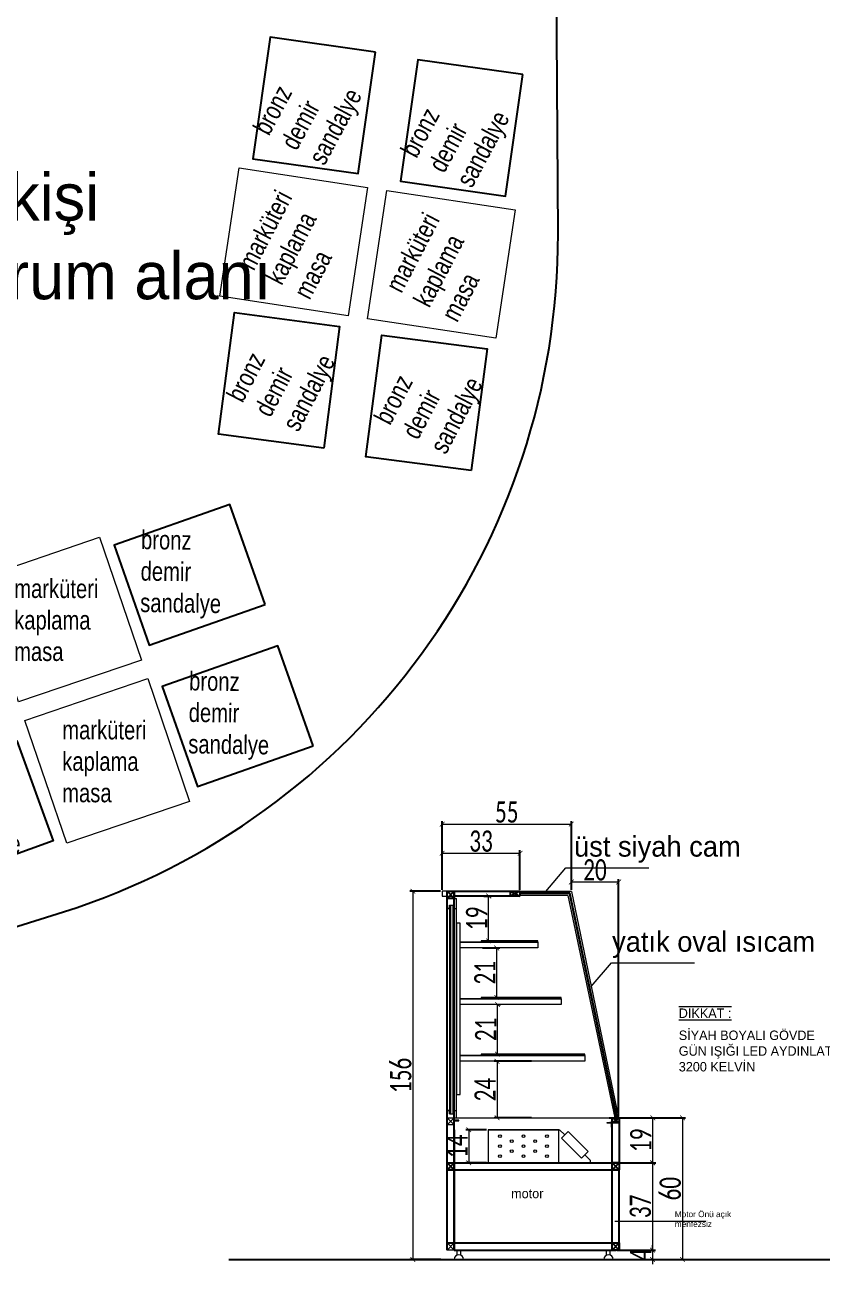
# Model space of a CAD drawing. Header units: millimetres. Extents: x 228897 to 231507, y -97047 to -95333.
# Drawn here: x 230457 to 230795, y -96579 to -96054 of the extents above; entities that cross this region are included whole.
import ezdxf
from ezdxf.enums import TextEntityAlignment as Align

# ---------------------------------------------------------------- set-up
doc = ezdxf.new("R2010")
doc.units = ezdxf.units.MM
doc.header["$PDMODE"] = 2
doc.layers.get('0').update_dxf_attribs({"lineweight": 20})
for name, color, linetype, lineweight in [('demir-1', 103, 'Continuous', 20), ('mutfak yazı', 7, 'Continuous', 20), ('t_olcu', 252, 'Continuous', 20), ('tefris', 30, 'Continuous', 0), ('tefrişoturum', 59, 'Continuous', 25), ('zemin yazı', 7, 'Continuous', 15)]:
    doc.layers.add(name, color=color, linetype=linetype, lineweight=lineweight)
for name, color, linetype in [('OLCULENEDIRME', 210, 'Continuous'), ('PROFIL', 7, 'Continuous'), ('XR_FA_ARC_F0_UNIFREE$0$A960MN_Other Building', 8, 'Continuous'), ('yazı', 11, 'Continuous')]:
    doc.layers.add(name, color=color, linetype=linetype)
doc.styles.add('antet', font='arial.ttf')
doc.styles.add('NESLİ', font='GOTHIC.TTF', dxfattribs={"height": 7})
doc.styles.add('TAKSİM', font='GOTHIC.TTF', dxfattribs={"height": 20})
doc.styles.add('uban', font='GOTHIC.TTF')
doc.styles.add('UBN', font='GOTHIC.TTF', dxfattribs={"width": 0.8})
doc.styles.add('Ölçü50', font='calibri.ttf', dxfattribs={"width": 0.7})
doc.dimstyles.new('olcu10', dxfattribs={"dimtxt": 9, "dimasz": 2, "dimexe": 1.25, "dimexo": 0.625, "dimgap": 0.5, "dimtad": 1, "dimdec": 1, "dimrnd": 0.5, "dimzin": 9, "dimtxsty": 'Ölçü50', "dimblk": 'ARCHTICK', "dimcen": 2, "dimclrd": 256, "dimclre": 256, "dimclrt": 6, "dimazin": 2, "dimtfac": 1, "dimtdec": 1, "dimtix": 1, "dimtmove": 0, "dimatfit": 3, "dimldrblk": 'ARCHTICK', "dimfxl": 1, "dimlwd": -1, "dimarcsym": 0})

# ---------------------------------------------------------------- blocks, each defined once
blk = doc.blocks.new('fhgfgh')
at = {"layer": 'tefris', "linetype": 'Continuous'}
blk.add_lwpolyline([(229996.05, -96600.01), (229978.3, -96547.96), (230030.36, -96530.2), (230048.11, -96582.26)], close=True, dxfattribs=at)
at = {"layer": 'tefrişoturum'}
for points in [[(230100.46, -96558.73), (230085.54, -96516.28), (230036.48, -96533.52), (230051.41, -96575.98)], [(229941.47, -96616.67), (229926.1, -96574.37), (229974.97, -96556.61), (229990.34, -96598.91)]]:
    blk.add_lwpolyline(points, close=True, dxfattribs=at)
at = {"layer": 'yazı', "char_height": 8, "attachment_point": 1, "style": 'UBN'}
for s, insert, rotation in [('bronz \\Pdemir\\Psandalye', (230047.99, -96527.23), 359.2314), ('marküteri\\Pkaplama \\Pmasa', (229994.2, -96547.93), 359.8821), ('bronz \\Pdemir\\Psandalye', (229942.34, -96569.47), 359.8821)]:
    blk.add_mtext_dynamic_manual_height_columns(s, width=49.2733, gutter_width=0.2, heights=[0], dxfattribs=dict(at, insert=insert, rotation=rotation))
blk = doc.blocks.new('_ArchTick')
at = {"color": 0, "linetype": 'ByBlock', "const_width": 0.15}
blk.add_lwpolyline([(-0.5, -0.5), (0.5, 0.5)], dxfattribs=at)
blk = doc.blocks.new('*D427')
at = {"layer": 'DEFPOINTS', "color": 0, "transparency": 16777216}
for p in [(230666.53, -96404.95), (230633.53, -96421.07, 0), (230666.53, -96421.07, 0)]:
    blk.add_point(p, dxfattribs=at)
at = {"layer": 't_olcu', "lineweight": -2, "transparency": 16777216}
for p, q in [((230633.53, -96420.44), (230633.53, -96403.7)), ((230666.53, -96420.44), (230666.53, -96403.7))]:
    blk.add_line(p, q, dxfattribs=at)
at = {"layer": 't_olcu', "transparency": 16777216}
blk.add_line((230633.53, -96404.95), (230666.53, -96404.95), dxfattribs=at)
at = {"layer": 't_olcu', "transparency": 16777216, "xscale": 2, "yscale": 2, "zscale": 2, "rotation": 180}
blk.add_blockref('_ArchTick', (230633.53, -96404.95), dxfattribs=at)
at = {"layer": 't_olcu', "transparency": 16777216, "xscale": 2, "yscale": 2, "zscale": 2}
blk.add_blockref('_ArchTick', (230666.53, -96404.95), dxfattribs=at)
at = {"layer": 't_olcu', "color": 6, "transparency": 16777216, "insert": (230650.03, -96399.84), "char_height": 9, "attachment_point": 5, "style": 'Ölçü50'}
blk.add_mtext('33', dxfattribs=at)
blk = doc.blocks.new('*D445')
at = {"layer": 'DEFPOINTS', "color": 0, "transparency": 16777216}
for p in [(230703.71, -96517.07, 0), (230722.81, -96517.07), (230703.71, -96536.07, 0)]:
    blk.add_point(p, dxfattribs=at)
at = {"layer": 't_olcu', "lineweight": -2, "transparency": 16777216}
for p, q in [((230704.34, -96517.07), (230724.06, -96517.07)), ((230704.34, -96536.07), (230724.06, -96536.07))]:
    blk.add_line(p, q, dxfattribs=at)
at = {"layer": 't_olcu', "transparency": 16777216}
blk.add_line((230722.81, -96536.07), (230722.81, -96517.07), dxfattribs=at)
at = {"layer": 't_olcu', "transparency": 16777216, "xscale": 2, "yscale": 2, "zscale": 2}
for p, rotation in [((230722.81, -96517.07), 90), ((230722.81, -96536.07), 270)]:
    blk.add_blockref('_ArchTick', p, dxfattribs=dict(at, rotation=rotation))
at = {"layer": 't_olcu', "color": 6, "transparency": 16777216, "insert": (230717.7, -96526.57), "char_height": 9, "attachment_point": 5, "rotation": 90, "style": 'Ölçü50'}
blk.add_mtext('19', dxfattribs=at)
blk = doc.blocks.new('*D446')
at = {"layer": 'DEFPOINTS', "color": 0, "transparency": 16777216}
for p in [(230652.99, -96522.07, 0), (230644.82, -96536.07), (230652.99, -96536.07, 0)]:
    blk.add_point(p, dxfattribs=at)
at = {"layer": 't_olcu', "lineweight": -2, "transparency": 16777216}
for p, q in [((230652.37, -96522.07), (230643.57, -96522.07)), ((230652.37, -96536.07), (230643.57, -96536.07))]:
    blk.add_line(p, q, dxfattribs=at)
at = {"layer": 't_olcu', "transparency": 16777216}
blk.add_line((230644.82, -96522.07), (230644.82, -96536.07), dxfattribs=at)
at = {"layer": 't_olcu', "transparency": 16777216, "xscale": 2, "yscale": 2, "zscale": 2}
for p, rotation in [((230644.82, -96522.07), 90), ((230644.82, -96536.07), 270)]:
    blk.add_blockref('_ArchTick', p, dxfattribs=dict(at, rotation=rotation))
at = {"layer": 't_olcu', "color": 6, "transparency": 16777216, "insert": (230639.79, -96529.07), "char_height": 9, "attachment_point": 5, "rotation": 90, "style": 'Ölçü50'}
blk.add_mtext('14', dxfattribs=at)
blk = doc.blocks.new('*D428')
at = {"layer": 'DEFPOINTS', "color": 0, "transparency": 16777216}
for p in [(230708.53, -96517.07, 0), (230708.69, -96577.07), (230735.35, -96577.07)]:
    blk.add_point(p, dxfattribs=at)
at = {"layer": 't_olcu', "lineweight": -2, "transparency": 16777216}
for p, q in [((230709.16, -96517.07), (230736.6, -96517.07)), ((230709.32, -96577.07), (230736.6, -96577.07))]:
    blk.add_line(p, q, dxfattribs=at)
at = {"layer": 't_olcu', "transparency": 16777216}
blk.add_line((230735.35, -96517.07), (230735.35, -96577.07), dxfattribs=at)
at = {"layer": 't_olcu', "transparency": 16777216, "xscale": 2, "yscale": 2, "zscale": 2}
for p, rotation in [((230735.35, -96517.07), 90), ((230735.35, -96577.07), 270)]:
    blk.add_blockref('_ArchTick', p, dxfattribs=dict(at, rotation=rotation))
at = {"layer": 't_olcu', "color": 6, "transparency": 16777216, "insert": (230730.24, -96547.07), "char_height": 9, "attachment_point": 5, "rotation": 90, "style": 'Ölçü50'}
blk.add_mtext('60', dxfattribs=at)
blk = doc.blocks.new('*D448')
at = {"layer": 'DEFPOINTS', "color": 0, "transparency": 16777216}
for p in [(230633.53, -96421.07), (230621.14, -96577.07), (230633.63, -96577.07, 0)]:
    blk.add_point(p, dxfattribs=at)
at = {"layer": 't_olcu', "lineweight": -2, "transparency": 16777216}
for p, q in [((230632.91, -96421.07), (230619.89, -96421.07)), ((230633.01, -96577.07), (230619.89, -96577.07))]:
    blk.add_line(p, q, dxfattribs=at)
at = {"layer": 't_olcu', "transparency": 16777216}
blk.add_line((230621.14, -96421.07), (230621.14, -96577.07), dxfattribs=at)
at = {"layer": 't_olcu', "transparency": 16777216, "xscale": 2, "yscale": 2, "zscale": 2}
for p, rotation in [((230621.14, -96421.07), 90), ((230621.14, -96577.07), 270)]:
    blk.add_blockref('_ArchTick', p, dxfattribs=dict(at, rotation=rotation))
at = {"layer": 't_olcu', "color": 6, "transparency": 16777216, "insert": (230616.04, -96499.07), "char_height": 9, "attachment_point": 5, "rotation": 90, "style": 'Ölçü50'}
blk.add_mtext('156', dxfattribs=at)
blk = doc.blocks.new('*D449')
at = {"layer": 'DEFPOINTS', "color": 0, "transparency": 16777216}
for p in [(230707.03, -96536.07, 0), (230707.04, -96573.06, 0), (230722.67, -96573.06)]:
    blk.add_point(p, dxfattribs=at)
at = {"layer": 't_olcu', "lineweight": -2, "transparency": 16777216}
for p, q in [((230707.66, -96536.07), (230723.92, -96536.07)), ((230707.67, -96573.06), (230723.92, -96573.06))]:
    blk.add_line(p, q, dxfattribs=at)
at = {"layer": 't_olcu', "transparency": 16777216}
blk.add_line((230722.67, -96536.07), (230722.67, -96573.06), dxfattribs=at)
at = {"layer": 't_olcu', "transparency": 16777216, "xscale": 2, "yscale": 2, "zscale": 2}
for p, rotation in [((230722.67, -96536.07), 90), ((230722.67, -96573.06), 270)]:
    blk.add_blockref('_ArchTick', p, dxfattribs=dict(at, rotation=rotation))
at = {"layer": 't_olcu', "color": 6, "transparency": 16777216, "insert": (230717.56, -96554.57), "char_height": 9, "attachment_point": 5, "rotation": 90, "style": 'Ölçü50'}
blk.add_mtext('37', dxfattribs=at)
blk = doc.blocks.new('*D433')
at = {"layer": 'DEFPOINTS', "color": 0, "transparency": 16777216}
for p in [(230672.03, -96493.07, 0), (230656.81, -96517.07), (230672.03, -96517.07, 0)]:
    blk.add_point(p, dxfattribs=at)
at = {"layer": 't_olcu', "lineweight": -2, "transparency": 16777216}
for p, q in [((230671.41, -96493.07), (230655.56, -96493.07)), ((230671.41, -96517.07), (230655.56, -96517.07))]:
    blk.add_line(p, q, dxfattribs=at)
at = {"layer": 't_olcu', "transparency": 16777216}
blk.add_line((230656.81, -96493.07), (230656.81, -96517.07), dxfattribs=at)
at = {"layer": 't_olcu', "transparency": 16777216, "xscale": 2, "yscale": 2, "zscale": 2}
for p, rotation in [((230656.81, -96493.07), 90), ((230656.81, -96517.07), 270)]:
    blk.add_blockref('_ArchTick', p, dxfattribs=dict(at, rotation=rotation))
at = {"layer": 't_olcu', "color": 6, "transparency": 16777216, "insert": (230651.74, -96505.07), "char_height": 9, "attachment_point": 5, "rotation": 90, "style": 'Ölçü50'}
blk.add_mtext('24', dxfattribs=at)
blk = doc.blocks.new('*D434')
at = {"layer": 'DEFPOINTS', "color": 0, "transparency": 16777216}
for p in [(230656.81, -96469.07, 0), (230657.02, -96469.07), (230656.81, -96490.07, 0)]:
    blk.add_point(p, dxfattribs=at)
at = {"layer": 't_olcu', "transparency": 16777216}
blk.add_line((230657.02, -96490.07), (230657.02, -96469.07), dxfattribs=at)
at = {"layer": 't_olcu', "lineweight": -2, "transparency": 16777216}
for p, q in [((230657.43, -96469.07), (230658.27, -96469.07)), ((230657.43, -96490.07), (230658.27, -96490.07))]:
    blk.add_line(p, q, dxfattribs=at)
at = {"layer": 't_olcu', "transparency": 16777216, "xscale": 2, "yscale": 2, "zscale": 2}
for p, rotation in [((230657.02, -96469.07), 90), ((230657.02, -96490.07), 270)]:
    blk.add_blockref('_ArchTick', p, dxfattribs=dict(at, rotation=rotation))
at = {"layer": 't_olcu', "color": 6, "transparency": 16777216, "insert": (230651.98, -96479.57), "char_height": 9, "attachment_point": 5, "rotation": 90, "style": 'Ölçü50'}
blk.add_mtext('21', dxfattribs=at)
blk = doc.blocks.new('*D452')
at = {"layer": 'DEFPOINTS', "color": 0, "transparency": 16777216}
for p in [(230650.03, -96445.07, 0), (230656.68, -96445.07), (230650.03, -96466.07, 0)]:
    blk.add_point(p, dxfattribs=at)
at = {"layer": 't_olcu', "lineweight": -2, "transparency": 16777216}
for p, q in [((230650.66, -96445.07), (230657.93, -96445.07)), ((230650.66, -96466.07), (230657.93, -96466.07))]:
    blk.add_line(p, q, dxfattribs=at)
at = {"layer": 't_olcu', "transparency": 16777216}
blk.add_line((230656.68, -96466.07), (230656.68, -96445.07), dxfattribs=at)
at = {"layer": 't_olcu', "transparency": 16777216, "xscale": 2, "yscale": 2, "zscale": 2}
for p, rotation in [((230656.68, -96445.07), 90), ((230656.68, -96466.07), 270)]:
    blk.add_blockref('_ArchTick', p, dxfattribs=dict(at, rotation=rotation))
at = {"layer": 't_olcu', "color": 6, "transparency": 16777216, "insert": (230651.64, -96455.57), "char_height": 9, "attachment_point": 5, "rotation": 90, "style": 'Ölçü50'}
blk.add_mtext('21', dxfattribs=at)
blk = doc.blocks.new('*D453')
at = {"layer": 'DEFPOINTS', "color": 0, "transparency": 16777216}
for p in [(230650.58, -96423.07), (230653.25, -96423.07), (230650.03, -96442.07, 0)]:
    blk.add_point(p, dxfattribs=at)
at = {"layer": 't_olcu', "lineweight": -2, "transparency": 16777216}
for p, q in [((230651.21, -96423.07), (230654.5, -96423.07)), ((230650.66, -96442.07), (230654.5, -96442.07))]:
    blk.add_line(p, q, dxfattribs=at)
at = {"layer": 't_olcu', "transparency": 16777216}
blk.add_line((230653.25, -96442.07), (230653.25, -96423.07), dxfattribs=at)
at = {"layer": 't_olcu', "transparency": 16777216, "xscale": 2, "yscale": 2, "zscale": 2}
for p, rotation in [((230653.25, -96423.07), 90), ((230653.25, -96442.07), 270)]:
    blk.add_blockref('_ArchTick', p, dxfattribs=dict(at, rotation=rotation))
at = {"layer": 't_olcu', "color": 6, "transparency": 16777216, "insert": (230648.14, -96432.57), "char_height": 9, "attachment_point": 5, "rotation": 90, "style": 'Ölçü50'}
blk.add_mtext('19', dxfattribs=at)
blk = doc.blocks.new('*D454')
at = {"layer": 'DEFPOINTS', "color": 0, "transparency": 16777216}
for p in [(230708.63, -96573.06), (230708.63, -96577.07), (230722.67, -96577.07)]:
    blk.add_point(p, dxfattribs=at)
at = {"layer": 't_olcu', "transparency": 16777216}
for p, q in [((230722.67, -96573.06), (230722.67, -96571.06)), ((230722.67, -96573.06), (230722.67, -96577.07)), ((230722.67, -96577.07), (230722.67, -96579.07))]:
    blk.add_line(p, q, dxfattribs=at)
at = {"layer": 't_olcu', "lineweight": -2, "transparency": 16777216}
for p, q in [((230709.26, -96573.06), (230723.92, -96573.06)), ((230709.26, -96577.07), (230723.92, -96577.07))]:
    blk.add_line(p, q, dxfattribs=at)
at = {"layer": 't_olcu', "transparency": 16777216, "xscale": 2, "yscale": 2, "zscale": 2}
for p, rotation in [((230722.67, -96573.06), 270), ((230722.67, -96577.07), 90)]:
    blk.add_blockref('_ArchTick', p, dxfattribs=dict(at, rotation=rotation))
at = {"layer": 't_olcu', "color": 6, "transparency": 16777216, "insert": (230717.65, -96575.07), "char_height": 9, "attachment_point": 5, "rotation": 90, "style": 'Ölçü50'}
blk.add_mtext('4', dxfattribs=at)
blk = doc.blocks.new('*D456')
at = {"layer": 'DEFPOINTS', "color": 0, "transparency": 16777216}
for p in [(230688.29, -96417.13), (230688.29, -96421.14), (230708.33, -96517.07, 0)]:
    blk.add_point(p, dxfattribs=at)
at = {"layer": 't_olcu', "lineweight": -2, "transparency": 16777216}
for p, q in [((230688.29, -96420.51), (230688.29, -96415.88)), ((230708.33, -96516.44), (230708.33, -96415.88))]:
    blk.add_line(p, q, dxfattribs=at)
at = {"layer": 't_olcu', "transparency": 16777216}
blk.add_line((230708.33, -96417.13), (230688.29, -96417.13), dxfattribs=at)
at = {"layer": 't_olcu', "transparency": 16777216, "xscale": 2, "yscale": 2, "zscale": 2, "rotation": 180}
blk.add_blockref('_ArchTick', (230688.29, -96417.13), dxfattribs=at)
at = {"layer": 't_olcu', "transparency": 16777216, "xscale": 2, "yscale": 2, "zscale": 2}
blk.add_blockref('_ArchTick', (230708.33, -96417.13), dxfattribs=at)
at = {"layer": 't_olcu', "color": 6, "transparency": 16777216, "insert": (230698.31, -96412.02), "char_height": 9, "attachment_point": 5, "style": 'Ölçü50'}
blk.add_mtext('20', dxfattribs=at)
blk = doc.blocks.new('*D457')
at = {"layer": 'DEFPOINTS', "color": 0, "transparency": 16777216}
for p in [(230688.29, -96392.59), (230633.53, -96421.07), (230688.29, -96421.14)]:
    blk.add_point(p, dxfattribs=at)
at = {"layer": 't_olcu', "lineweight": -2, "transparency": 16777216}
for p, q in [((230633.53, -96420.44), (230633.53, -96391.34)), ((230688.29, -96420.51), (230688.29, -96391.34))]:
    blk.add_line(p, q, dxfattribs=at)
at = {"layer": 't_olcu', "transparency": 16777216}
blk.add_line((230633.53, -96392.59), (230688.29, -96392.59), dxfattribs=at)
at = {"layer": 't_olcu', "transparency": 16777216, "xscale": 2, "yscale": 2, "zscale": 2, "rotation": 180}
blk.add_blockref('_ArchTick', (230633.53, -96392.59), dxfattribs=at)
at = {"layer": 't_olcu', "transparency": 16777216, "xscale": 2, "yscale": 2, "zscale": 2}
blk.add_blockref('_ArchTick', (230688.29, -96392.59), dxfattribs=at)
at = {"layer": 't_olcu', "color": 6, "transparency": 16777216, "insert": (230660.91, -96387.52), "char_height": 9, "attachment_point": 5, "style": 'Ölçü50'}
blk.add_mtext('55', dxfattribs=at)

msp = doc.modelspace()

# ---------------------------------------------------------------- linework, layer by layer
for p, q in [((230633.53, -96421.07, 0), (230633.53, -96423.07, 0)), ((230635.63, -96421.07, 0), (230633.53, -96421.07, 0)), ((230633.53, -96423.07, 0), (230666.53, -96423.07, 0)), ((230662.53, -96421.07, 0), (230662.53, -96423.07, 0)), ((230674.03, -96442.67, 0), (230641.13, -96442.67, 0)), ((230684.03, -96466.67, 0), (230641.13, -96466.67, 0)), ((230641.13, -96490.67, 0), (230694.03, -96490.67, 0)), ((230694.03, -96490.67, 0), (230641.13, -96490.67, 0)), ((230635.63, -96520.07, 0), (230635.63, -96517.07, 0)), ((230635.63, -96517.07, 0), (230638.63, -96517.07, 0)), ((230638.63, -96517.07, 0), (230635.63, -96520.07, 0)), ((230635.63, -96517.07, 0), (230638.63, -96520.07, 0)), ((230638.63, -96517.07, 0), (230638.63, -96520.07, 0)), ((230638.63, -96520.07, 0), (230635.63, -96520.07, 0)), ((230638.63, -96570.07, 0), (230635.63, -96573.07, 0)), ((230635.63, -96570.07, 0), (230638.63, -96573.07, 0))]:
    msp.add_line(p, q)
at = {"color": 1}
for p, q in [((230638.63, -96424.07, 0), (230639.63, -96424.07, 0)), ((230635.63, -96428.41, 0), (230636.63, -96428.41, 0)), ((230636.63, -96426.91, 0), (230638.63, -96426.91, 0)), ((230636.63, -96428.41, 0), (230636.63, -96426.91, 0)), ((230636.63, -96426.91, 0), (230638.63, -96426.91, 0)), ((230636.63, -96428.41, 0), (230636.63, -96515.41, 0)), ((230637.13, -96426.91, 0), (230637.13, -96515.41, 0)), ((230638.13, -96426.91, 0), (230638.13, -96515.41, 0)), ((230638.63, -96426.91, 0), (230638.63, -96428.41, 0)), ((230638.63, -96428.41, 0), (230639.63, -96428.41, 0)), ((230638.63, -96428.41, 0), (230639.63, -96428.41, 0)), ((230635.63, -96513.91, 0), (230636.63, -96513.91, 0)), ((230636.63, -96513.91, 0), (230636.63, -96515.41, 0)), ((230638.63, -96513.91, 0), (230639.63, -96513.91, 0)), ((230638.63, -96513.91, 0), (230639.63, -96513.91, 0)), ((230636.63, -96515.41, 0), (230638.63, -96515.41, 0)), ((230636.63, -96515.41, 0), (230638.63, -96515.41, 0))]:
    msp.add_line(p, q, dxfattribs=at)
at = {"color": 1, "ltscale": 2}
msp.add_line((230639.63, -96517.07, 0), (230639.63, -96424.07, 0), dxfattribs=at)
at = {"color": 3}
for p, q in [((230688.29, -96421.14, 0), (230666.53, -96421.14, 0)), ((230687.71, -96421.75, 0), (230666.53, -96421.75, 0)), ((230687.32, -96422.17, 0), (230666.53, -96422.17, 0)), ((230686.74, -96422.81, 0), (230666.53, -96422.81, 0)), ((230686.74, -96422.81, 0), (230706.74, -96517.07, 0)), ((230687.32, -96422.17, 0), (230707.32, -96517.07, 0)), ((230687.71, -96421.75, 0), (230707.71, -96517.07, 0)), ((230688.29, -96421.14, 0), (230708.29, -96517.07, 0)), ((230638.63, -96428.41, 0), (230638.63, -96515.41, 0)), ((230638.63, -96515.41, 0), (230638.63, -96513.91, 0)), ((230706.72, -96560.88, 0), (230745.3, -96560.88, 0))]:
    msp.add_line(p, q, dxfattribs=at)
at = {"color": 5}
for p, q in [((230641.13, -96442.67, 0), (230674.03, -96442.67, 0)), ((230641.13, -96466.67, 0), (230684.03, -96466.67, 0)), ((230639.92, -96575.2, 0), (230639.92, -96573.07, 0)), ((230641.43, -96575.23, 0), (230641.43, -96573.07, 0)), ((230703.24, -96575.23, 0), (230703.24, -96573.07, 0)), ((230704.76, -96575.2, 0), (230704.76, -96573.07, 0))]:
    msp.add_line(p, q, dxfattribs=at)
at = {"ltscale": 2}
for p, q in [((230705.53, -96539.07, 0), (230705.53, -96517.07, 0)), ((230708.54, -96539.07, 0), (230708.53, -96517.07, 0))]:
    msp.add_line(p, q, dxfattribs=at)
at = {"color": 5, "ltscale": 2}
for p, q in [((230708.63, -96517.07, 0), (230708.53, -96517.07, 0)), ((230708.63, -96573.06, 0), (230708.63, -96517.07, 0)), ((230708.54, -96573.06, 0), (230708.63, -96573.06, 0))]:
    msp.add_line(p, q, dxfattribs=at)
at = {"color": 1, "flags": 128}
for points in [[(230636.63, -96426.91), (230636.63, -96428.41), (230635.63, -96428.41)], [(230636.63, -96515.41), (230636.63, -96513.91), (230635.63, -96513.91)]]:
    msp.add_lwpolyline(points, dxfattribs=at)
at = {"color": 5, "flags": 128}
for points in [[(230641.13, -96434.55), (230639.63, -96434.55), (230639.63, -96487.5), (230639.63, -96507.13), (230641.13, -96507.13), (230641.13, -96434.55)], [(230638.83, -96520.07), (230638.83, -96518.27), (230640.63, -96518.27), (230640.63, -96518.07), (230638.63, -96518.07), (230638.63, -96520.07), (230638.83, -96520.07)], [(230705.33, -96521.07), (230705.33, -96519.27), (230703.53, -96519.27), (230703.53, -96519.07), (230705.53, -96519.07), (230705.53, -96521.07), (230705.33, -96521.07)], [(230652.99, -96536.07), (230682.99, -96536.07), (230682.99, -96522.07), (230652.99, -96522.07), (230652.99, -96536.07)]]:
    msp.add_lwpolyline(points, close=True, dxfattribs=at)
at = {"elevation": 0}
for points in [[(230641.13, -96442.67), (230674.03, -96442.67), (230674.03, -96445.07), (230641.13, -96445.07)], [(230641.13, -96466.67), (230684.03, -96466.67), (230684.03, -96469.07), (230641.13, -96469.07)], [(230641.13, -96490.67), (230694.03, -96490.67), (230694.03, -96493.07), (230641.13, -96493.07)]]:
    msp.add_lwpolyline(points, close=True, dxfattribs=at)
at = {"flags": 128}
for points in [[(230674.03, -96442.07), (230650.03, -96442.07), (230650.03, -96442.67), (230674.03, -96442.67), (230674.03, -96442.07)], [(230684.03, -96466.07), (230650.03, -96466.07), (230650.03, -96466.67), (230684.03, -96466.67), (230684.03, -96466.07)], [(230694.03, -96490.07), (230650.03, -96490.07), (230650.03, -96490.67), (230694.03, -96490.67), (230694.03, -96490.07)], [(230638.63, -96573.07), (230635.63, -96573.07), (230635.63, -96570.07), (230638.63, -96570.07), (230638.63, -96573.07)]]:
    msp.add_lwpolyline(points, close=True, dxfattribs=at)
at = {"color": 5, "ltscale": 2, "flags": 128}
msp.add_lwpolyline([(230640.63, -96518.07), (230638.63, -96518.07), (230638.63, -96517.07), (230705.53, -96517.07), (230705.53, -96519.07), (230704.53, -96519.07), (230704.53, -96518.87)], dxfattribs=at)
at = {"color": 5, "flags": 128}
for points in [[(230652.99, -96522.07), (230683.32, -96522.07), (230685.52, -96524.27)], [(230694.01, -96532.76), (230696.21, -96534.96), (230696.21, -96536.07)]]:
    msp.add_lwpolyline(points, dxfattribs=at)
at = {"color": 1, "flags": 128}
msp.add_lwpolyline([(230686.94, -96522.86), (230684.11, -96525.68), (230692.59, -96534.17), (230695.42, -96531.34), (230686.94, -96522.86)], close=True, dxfattribs=at)
at = {"color": 5}
for centre in [(230658.04, -96524.85, 0), (230667.99, -96524.85, 0), (230677.95, -96524.85, 0), (230658.04, -96529.07, 0), (230663.02, -96526.96, 0), (230667.99, -96529.07, 0), (230672.97, -96526.96, 0), (230677.95, -96529.07, 0), (230658.04, -96533.28, 0), (230663.02, -96531.17, 0), (230667.99, -96533.28, 0), (230672.97, -96531.17, 0), (230677.95, -96533.28, 0)]:
    msp.add_circle(centre, 0.6, dxfattribs=at)
for centre in [(230640.63, -96577.07, 0), (230704.04, -96577.07, 0)]:
    msp.add_arc(centre, 2, 0, 180, dxfattribs=at)
at = {"layer": 'mutfak yazı'}
for p, q in [((230677.41, -96421.14, 0), (230685.98, -96411.09, 0)), ((230685.98, -96411.09, 0), (230721.14, -96411.09, 0)), ((230696.7, -96461.45, 0), (230705.27, -96451.41, 0)), ((230705.27, -96451.41, 0), (230740.42, -96451.41, 0))]:
    msp.add_line(p, q, dxfattribs=at)
at = {"layer": 'OLCULENEDIRME'}
msp.add_line((230543.12, -96577.07, 0), (231169.06, -96577.07, 0), dxfattribs=at)
at = {"layer": 'PROFIL'}
for p, q in [((230638.63, -96421.07, 0), (230635.63, -96424.07, 0)), ((230635.63, -96421.07, 0), (230638.63, -96424.07, 0)), ((230635.63, -96573.07, 0), (230635.63, -96421.07, 0)), ((230635.63, -96573.07, 0), (230635.63, -96421.07, 0)), ((230638.63, -96423.07, 0), (230638.63, -96421.07, 0)), ((230638.63, -96421.07, 0), (230662.53, -96421.07, 0)), ((230638.63, -96517.07, 0), (230638.63, -96421.07, 0)), ((230662.53, -96423.07, 0), (230638.63, -96423.07, 0)), ((230666.53, -96421.07, 0), (230662.53, -96423.07, 0)), ((230662.53, -96421.07, 0), (230666.53, -96423.07, 0)), ((230638.63, -96573.07, 0), (230638.63, -96517.07, 0)), ((230708.53, -96517.07, 0), (230705.53, -96519.07, 0)), ((230705.53, -96517.07, 0), (230708.53, -96519.07, 0)), ((230638.63, -96522.07, 0), (230638.63, -96573.07, 0)), ((230638.63, -96536.07, 0), (230635.63, -96539.07, 0)), ((230635.63, -96536.07, 0), (230638.63, -96539.07, 0)), ((230635.63, -96536.07, 0), (230708.53, -96536.07, 0)), ((230635.63, -96539.07, 0), (230708.53, -96539.07, 0)), ((230708.53, -96536.07, 0), (230705.53, -96539.07, 0)), ((230705.53, -96536.07, 0), (230708.53, -96539.07, 0)), ((230705.54, -96573.06, 0), (230705.54, -96539.06, 0)), ((230708.54, -96573.06, 0), (230708.54, -96539.06, 0)), ((230708.54, -96573.06, 0), (230708.54, -96539.06, 0)), ((230635.63, -96570.07, 0), (230708.54, -96570.06, 0)), ((230708.54, -96570.06, 0), (230705.54, -96573.06, 0)), ((230705.54, -96570.06, 0), (230708.54, -96573.06, 0)), ((230638.63, -96573.07, 0), (230707.34, -96573.06, 0))]:
    msp.add_line(p, q, dxfattribs=at)
at = {"layer": 'PROFIL', "flags": 128}
for points in [[(230638.63, -96424.07), (230635.63, -96424.07), (230635.63, -96421.07), (230638.63, -96421.07), (230638.63, -96424.07)], [(230666.53, -96423.07), (230662.53, -96423.07), (230662.53, -96421.07), (230666.53, -96421.07), (230666.53, -96423.07)], [(230708.53, -96519.07), (230705.53, -96519.07), (230705.53, -96517.07), (230708.53, -96517.07), (230708.53, -96519.07)], [(230705.53, -96519.07), (230708.53, -96519.07), (230708.53, -96536.07), (230705.53, -96536.07), (230705.53, -96519.07)], [(230638.63, -96539.07), (230635.63, -96539.07), (230635.63, -96536.07), (230638.63, -96536.07), (230638.63, -96539.07)], [(230708.53, -96539.07), (230705.53, -96539.07), (230705.53, -96536.07), (230708.53, -96536.07), (230708.53, -96539.07)], [(230708.54, -96573.06), (230705.54, -96573.06), (230705.54, -96570.06), (230708.54, -96570.06), (230708.54, -96573.06)]]:
    msp.add_lwpolyline(points, close=True, dxfattribs=at)
at = {"layer": 'XR_FA_ARC_F0_UNIFREE$0$A960MN_Other Building', "elevation": 0}
msp.add_lwpolyline([(229522.68, -95642.3), (230023.17, -96571.06), (230473.12, -96429.8, 0.326874), (230682.64, -96142.56), (230680.79, -95847.62, 0.420378), (230355.39, -95569.81)], format="xyb", dxfattribs=at)

# ---------------------------------------------------------------- block references
at = {"layer": 'demir-1', "rotation": 62.54263806874167}
for p in [(38826.79, -255724.02, 0), (38889.31, -255733.55, 0)]:
    msp.add_blockref('fhgfgh', p, dxfattribs=at)
at = {"layer": 'demir-1'}
for p in [(458.04, 259.15, 0), (478.41, 199.28, 0)]:
    msp.add_blockref('fhgfgh', p, dxfattribs=at)

# ---------------------------------------------------------------- texts
at = {"style": 'TAKSİM'}
for s, p in [('üst siyah cam', (230724.74, -96406.38, 0)), ('yatık oval ısıcam', (230748.58, -96446.7, 0))]:
    msp.add_text(s, height=8.64, dxfattribs=at).set_placement(p, align=Align.CENTER)
at = {"char_height": 4, "attachment_point": 1, "style": 'NESLİ'}
for s, width, insert in [('{\\L\\ODİKKAT :}', 89.1718, (230733.81, -96470.72, 0)), ('SİYAH BOYALI GÖVDE\\PGÜN IŞIĞI LED AYDINLATMA \\P3200 KELVİN', 89.1718, (230733.81, -96480.07, 0)), ('motor', 24.0321, (230662.78, -96547.11, 0))]:
    msp.add_mtext_dynamic_manual_height_columns(s, width=width, gutter_width=20, heights=[0], dxfattribs=dict(at, insert=insert))
at = {"color": 3, "insert": (230732.13, -96556.62, 0), "char_height": 2.5, "attachment_point": 1, "style": 'antet'}
msp.add_mtext_dynamic_manual_height_columns('Motor Önü açık menfezsiz', width=30.0185, gutter_width=12.5, heights=[0], dxfattribs=at)
at = {"layer": 'zemin yazı', "color": 1, "insert": (230412.44, -96116.88), "char_height": 20, "attachment_point": 1, "style": 'uban'}
msp.add_mtext('40 kişi\\Poturum alanı', dxfattribs=at)

# ---------------------------------------------------------------- dimensions: what is measured, and where the dimension line sits
at = {"layer": 't_olcu'}
for base, p1, p2, picture, middle in [((230688.29, -96392.59, 0), (230633.53, -96421.07, 0), (230688.29, -96421.14, 0), '*D457', (230660.91, -96387.52, 0)), ((230666.53, -96404.95, 0), (230633.53, -96421.07, 0), (230666.53, -96421.07, 0), '*D427', (230650.03, -96399.84, 0)), ((230688.29, -96417.13, 0), (230708.33, -96517.07, 0), (230688.29, -96421.14, 0), '*D456', (230698.31, -96412.02, 0))]:
    dim = msp.add_linear_dim(base=base, p1=p1, p2=p2, dimstyle='olcu10', dxfattribs=at)
    dim.commit()
    dim.dimension.update_dxf_attribs({"geometry": picture, "text_midpoint": middle})
for base, p1, p2, picture, middle in [((230621.14, -96577.07, 0), (230633.53, -96421.07, 0), (230633.63, -96577.07, 0), '*D448', (230616.04, -96499.07, 0)), ((230653.25, -96423.07, 0), (230650.03, -96442.07, 0), (230650.58, -96423.07, 0), '*D453', (230648.14, -96432.57, 0)), ((230656.68, -96445.07, 0), (230650.03, -96466.07, 0), (230650.03, -96445.07, 0), '*D452', (230651.64, -96455.57, 0)), ((230657.02, -96469.07, 0), (230656.81, -96490.07, 0), (230656.81, -96469.07, 0), '*D434', (230651.98, -96479.57, 0)), ((230656.81, -96517.07, 0), (230672.03, -96493.07, 0), (230672.03, -96517.07, 0), '*D433', (230651.74, -96505.07, 0)), ((230722.81, -96517.07, 0), (230703.71, -96536.07, 0), (230703.71, -96517.07, 0), '*D445', (230717.7, -96526.57, 0)), ((230735.35, -96577.07, 0), (230708.53, -96517.07, 0), (230708.69, -96577.07, 0), '*D428', (230730.24, -96547.07, 0)), ((230722.67, -96573.06, 0), (230707.03, -96536.07, 0), (230707.04, -96573.06, 0), '*D449', (230717.56, -96554.57, 0)), ((230722.67, -96577.07, 0), (230708.63, -96573.06, 0), (230708.63, -96577.07, 0), '*D454', (230717.65, -96575.07, 0))]:
    dim = msp.add_linear_dim(base=base, p1=p1, p2=p2, angle=90, dimstyle='olcu10', dxfattribs=at)
    dim.commit()
    dim.dimension.update_dxf_attribs({"geometry": picture, "text_midpoint": middle})
dim = msp.add_linear_dim(base=(230644.82, -96536.07, 0), p1=(230652.99, -96522.07, 0), p2=(230652.99, -96536.07, 0), angle=90, dimstyle='olcu10', dxfattribs=at)
dim.commit()
dim.dimension.update_dxf_attribs({"geometry": '*D446', "text_midpoint": (230644.82, -96529.07, 0), "dimtype": 160})

doc.saveas('drawing.dxf')
